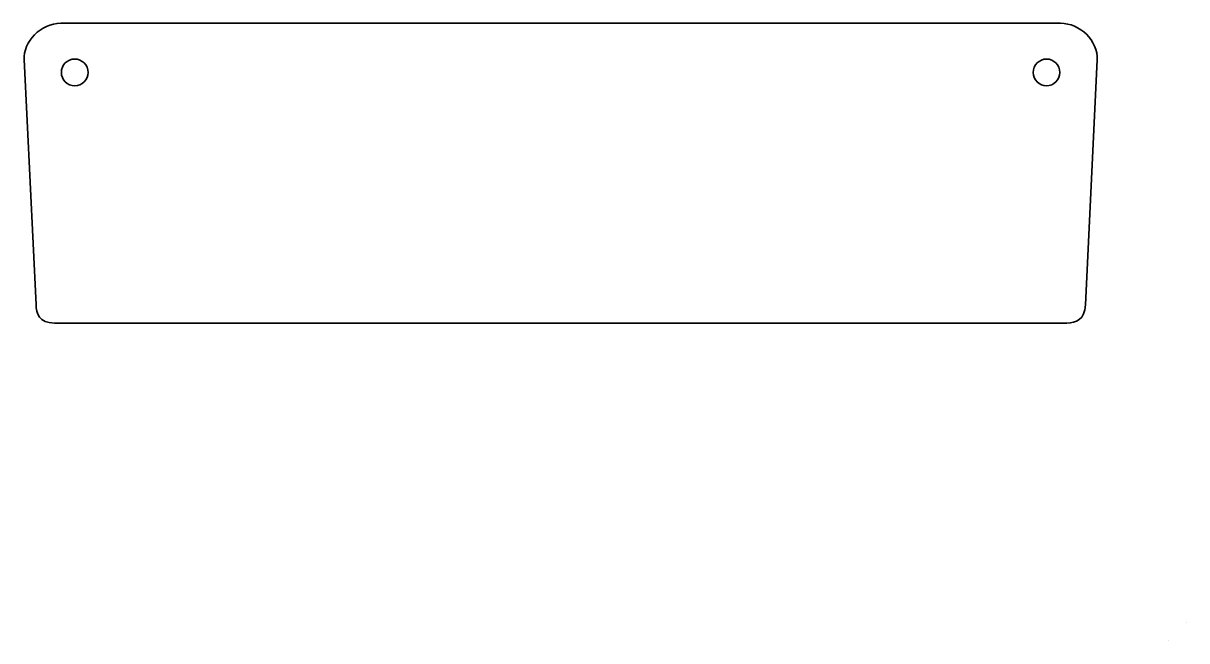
# Model space of a CAD drawing. Header units: millimetres. Extents: x 63.9 to 159.8, y -80.5 to -29.6.
import ezdxf

# ---------------------------------------------------------------- set-up
doc = ezdxf.new("R2010")
doc.units = ezdxf.units.MM
doc.header["$MEASUREMENT"] = 0
doc.layers.add('Livello 1', color=7, linetype='Continuous')

msp = doc.modelspace()

# ---------------------------------------------------------------- linework, layer by layer
at = {"layer": 'Livello 1', "color": 250, "lineweight": 35, "true_color": 0x1c1c1b}
for points in [[(149.353, -29.59), (66.953, -29.59)], [(64.913, -52.787), (63.926, -32.564)], [(151.407, -52.788), (152.378, -32.616)], [(149.895, -54.3), (66.426, -54.3)], [(159.765, -78.978), (159.765, -78.978)], [(158.252, -80.49), (158.252, -80.49)]]:
    msp.add_lwpolyline(points, dxfattribs=at)
for points in [[(63.928, -32.615), (63.858, -31.102), (65.282, -29.59), (66.953, -29.59)], [(149.353, -29.591), (150.93, -29.591), (152.478, -31.005), (152.378, -32.616)], [(66.426, -54.3), (65.151, -54.3), (64.911, -53.503), (64.913, -52.788)], [(151.407, -52.788), (151.376, -54.02), (150.614, -54.301), (149.895, -54.3)]]:
    msp.add_open_spline(points, degree=3, dxfattribs=at)
for points in [[(66.999, -33.64), (66.999, -34.247), (67.492, -34.74), (68.099, -34.74), (68.707, -34.74), (69.199, -34.247), (69.199, -33.64), (69.199, -33.032), (68.707, -32.54), (68.099, -32.54), (67.492, -32.54), (66.999, -33.032), (66.999, -33.64)], [(149.308, -33.64), (149.308, -33.032), (148.816, -32.54), (148.208, -32.54), (147.601, -32.54), (147.108, -33.032), (147.108, -33.64), (147.108, -34.247), (147.601, -34.74), (148.208, -34.74), (148.816, -34.74), (149.308, -34.247), (149.308, -33.64)]]:
    msp.add_open_spline(points, degree=3, knots=[0, 0, 0, 0, 1, 1, 1, 2, 2, 2, 3, 3, 3, 4, 4, 4, 4], dxfattribs=at)

doc.saveas('drawing.dxf')
